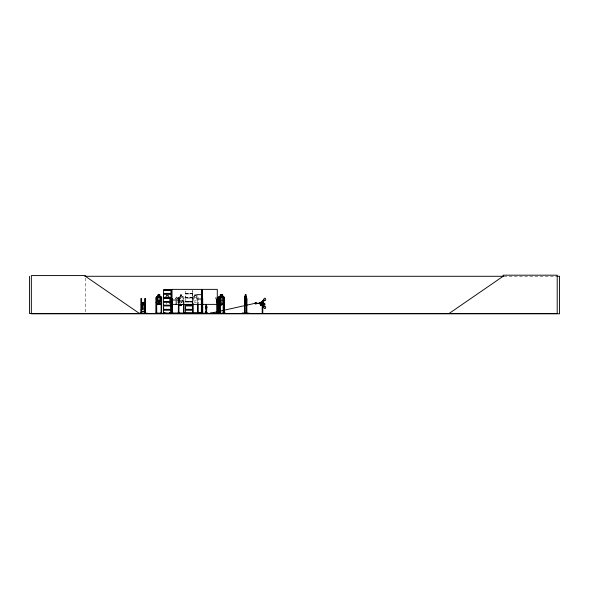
<?xml version="1.0" encoding="UTF-8"?>
<svg xmlns="http://www.w3.org/2000/svg" width="589" height="589" viewBox="0 0 589 589"><rect width="100%" height="100%" fill="white"/><g stroke="black" fill="none" stroke-linecap="round" stroke-linejoin="round"><path stroke-width="0.44" stroke-dasharray="2.94 2.21" d="M185.351 295.796L185.351 297.541L185.351 290.259M192.404 301.848L185.27 301.782L192.434 301.782M177.422 300.221L178.629 300.552C177.156 298.1 179.424 297.305 179.218 300.574L181.589 301.2L181.257 301.723M185.344 293.381L192.448 293.727L185.351 294.051M185.351 298.218L185.351 297.541L192.448 297.865L185.344 298.218L185.351 303.622M183.334 304.093L183.952 302.312L183.591 303.541M197.529 304.093L198.206 302.319M192.426 293.837L185.292 293.837M192.426 297.975L185.299 297.975M188.311 302.061L189.4 302.061M192.728 297.393L193.28 296.768L194.569 296.768L194.569 294.92L196.299 294.92M216.546 296.908L215.316 298.211L216.546 299.521M179.601 303.342L179.233 301.112L181.265 301.701M176.847 299.956L178.062 298.733L180.499 301.17L179.284 302.393L177.451 300.559M180.33 303.438L181.545 302.216L181.154 300.523L178.717 298.078L177.628 298.299L176.325 296.996M194.569 296.768L193.648 297.386L193.648 300.832L194.569 302.312L196.299 302.312L197.219 300.832L197.219 298.248M504.044 276.285L555.913 276.285M185.299 293.616L192.412 293.602M196.358 294.861L194.51 294.861L194.51 296.709L193.251 296.709L192.662 297.364L192.632 302.901M182.104 294.92L180.381 294.92L180.381 296.768L179.461 297.386L179.461 300.832L180.381 302.312L182.104 302.312L183.032 300.832L183.032 297.386L182.104 296.768L182.17 294.861L180.322 294.861L180.322 296.709L179.063 296.709L177.628 298.211L176.325 296.908L175.014 298.211L176.405 299.521L178.496 297.43L179.373 297.43M195.99 295.229L194.878 295.229L194.878 295.847L195.99 295.847M165.001 296.709L166.319 296.709M169.301 296.709L168.101 296.709L168.101 294.861M182.17 296.709L183.363 296.709L184.011 297.357L183.952 302.901M179.085 296.768L183.334 296.768L183.952 297.386M196.299 297.386L194.569 297.386L194.569 300.832L196.299 300.832M185.299 297.762L192.412 297.739M178.438 298.49L178.953 298.49L178.946 302.901M183.952 298.49L183.444 298.49L183.444 302.901M192.632 298.49L193.14 298.49L193.14 302.901M185.351 301.45L192.36 301.45L185.329 301.693M185.351 302.061L192.36 302.061M177.23 300.729L178.666 301.104L179.262 303.364M177.414 301.826L178.629 303.041M183.753 302.621L182.899 300.876L179.395 297.364L178.474 297.364L178.445 302.901M182.848 300.913L183.68 302.606M192.728 302.312L193.096 303.497L192.662 302.319M178.474 302.319L178.857 303.541M198.14 297.386L198.14 302.901M197.632 300.25L197.632 302.901M192.367 290.053L192.36 293.396L192.36 291.04M192.367 303.519L192.36 298.196L192.36 305.183M178.533 297.393L178.533 302.312M169.949 298.189L169.949 300.662M169.89 298.203L169.89 303.784M169.382 301.134L169.382 303.784M168.042 294.92L168.042 296.768M167.732 295.229L167.732 295.847L166.628 295.847L166.628 295.229M166.26 294.861L166.319 296.768M166.319 301.62L166.319 304.152M85.42 278.096L85.42 312.59M192.36 294.073L192.36 297.541L192.36 294.051M176.325 297.43L175.537 298.211L175.971 298.645L176.759 297.865L176.325 297.43M181.795 295.229L180.69 295.229L180.69 295.847L181.795 295.847L181.795 295.229M182.104 297.386L180.381 297.386L180.381 300.832L182.104 300.832L182.104 297.386"/><path stroke-width="0.88" d="M163.587 309.328L163.587 307.605M163.587 297.519L163.587 295.796M192.367 309.328L185.344 309.328L185.351 307.605M259.513 302.886L260.603 302.886L260.61 303.747L259.521 303.747L259.513 302.886L260.632 302.937L260.632 303.88L260.522 302.937M204.751 313.451L199.067 313.186L207.262 313.495M206.503 312.928L206.629 308.106A1.252 0.626 -90 0 0 206.503 306.14L206.459 304.476M206.503 306.14L206.57 306.14A1.252 0.626 -90 0 1 206.695 308.106L206.57 312.928L205.878 312.928M206.15 312.214L205.532 312.398L205.885 312.251M205.944 312.928L205.745 308.106A1.252 0.626 -90 0 1 205.878 306.14L205.951 304.623M206.003 312.435L205.473 312.104L205.458 313.495M255.773 303.144C256.34 305.735 257.275 301.332 255.773 303.144L210.766 313.201M259.572 303.475L256.141 303.364L259.572 303.158M245.966 294.861L245.245 294.861L245.245 296.709L244.597 297.393L244.781 304.152L246.401 304.152L246.57 297.357L245.907 296.709M246.401 304.152L246.57 302.319M163.551 313.473L163.587 310.02M185.749 313.495L185.373 313.186L192.375 313.348M262.79 313.422L262.79 304.351L260.772 305.271L261.244 303.961M241.954 313.488L249.361 313.451M263.82 307.23L260.927 304.064L261.317 303.298L264.454 306.214A1.252 0.883 -90 0 1 265.668 307.053A1.252 0.883 -90 0 1 264.873 308.607A1.252 0.883 -90 0 1 263.931 307.23L261.037 304.064L261.428 303.298M144.968 311.603L145.49 309.814M141.227 309.821L141.669 311.662L145.041 311.662L145.535 309.821M220.264 294.861L222.716 294.861L222.679 296.709L223.754 296.709L224.321 297.357L224.24 302.312L223.702 304.093L219.115 304.093M224.321 302.319L223.739 304.152L219.079 304.152L218.541 302.319L219.101 304.152M244.855 296.768L244.619 313.495M139.306 313.215L147.279 313.215M161.622 302.312L161.003 304.093L156.755 304.093L156.203 302.312L156.711 304.152L161.047 304.152L161.68 302.319M205.06 313.481L220.846 313.495M205.914 304.476L205.944 304.785M219.506 313.451L219.461 297.364L219.977 296.709M163.514 313.407L174.661 313.488L163.587 313.252M156.085 313.422L156.144 297.364L156.733 296.709L158.051 296.709L157.992 294.861L159.833 294.861L159.774 304.152M171.517 313.466L171.59 313.031L202.034 312.95M178.29 313.458L178.445 303.784M192.522 313.451L192.574 312.95M255.803 303.666C254.691 305.08 254.662 301.575 255.795 302.96M245.267 296.768L244.928 300.832L245.267 302.312L245.885 302.312L245.907 294.861M220.006 296.709L219.52 297.393L219.594 313.495M262.127 303.961L264.859 303.961L260.772 305.271L264.859 304.351L264.859 303.961L261.045 305.271L262.127 303.961L262.127 302.628L263.732 302.628L263.732 303.961M218.519 297.364L220.323 296.768L220.345 294.92L222.657 294.92L222.627 296.768L223.43 297.386L223.43 300.832L222.627 302.312L221.125 302.312L220.323 300.832L220.323 297.386L221.125 296.768L221.103 294.861L221.074 296.709L219.093 296.709L217.761 298.211M219.115 296.709L218.571 297.364L218.593 313.495M222.259 303.806L220.566 305.61L219.027 304.741M222.303 303.85L220.573 305.691L216.833 302.459M260.971 302.702L261.472 303.46L260.971 302.702L263.931 299.587A1.252 0.883 -90 0 1 264.873 298.203A1.252 0.883 -90 0 1 265.668 299.757A1.252 0.883 -90 0 1 264.446 300.596L264.336 300.596M261.082 302.702L263.96 299.749M261.361 303.46L264.351 300.508M181.876 304.41L180.676 305.61L179.019 304.741M181.913 304.461L180.683 305.691L178.982 304.793M261.317 303.298L264.343 306.214M449.068 313.495L503.139 276.285L503.139 275.188L557.201 275.188L557.201 313.495L29.45 313.495L29.45 276.285M158.051 296.768L157.13 297.386L157.13 300.832L158.051 302.312L159.774 302.312L160.694 300.832L160.694 297.386L159.774 296.768M261.045 305.271L263.121 303.961L263.121 302.628M217.415 313.458L217.459 298.49L217.032 298.49L217.039 313.495L217.002 312.95L217.503 312.95M260.603 302.886L260.61 303.747M259.521 303.747L259.624 302.886M84.728 276.285L503.418 276.285M556.789 276.285L559.55 276.285L559.55 313.812L31.35 313.812L31.35 275.578L85.42 275.578L85.42 276.285L139.483 313.495M163.573 289.913L170.611 289.913M170.611 290.053L163.573 290.046L163.587 293.381M163.587 290.259L170.596 290.259M163.58 293.381L170.604 293.381M163.536 293.616L170.655 293.616M163.536 293.83L170.655 293.83M170.604 294.073L163.58 294.073L163.58 297.519L170.604 297.519M201.85 294.655L196.844 294.655L196.844 299.028L201.85 299.028M159.774 294.92L158.051 294.92L158.051 304.152M245.267 294.92L245.944 294.92M159.774 296.709L161.033 296.709L161.68 297.357L161.614 313.495M156.755 296.768L161.003 296.768M219.115 296.768L223.732 296.768M244.796 296.768L246.386 296.768M224.291 297.357L224.321 313.495M246.57 297.357L246.607 313.495M158.051 297.386L159.774 297.386M219.373 297.43L218.548 297.43L217.739 298.299L218.769 298.078L219.903 299.3M163.536 297.762L170.655 297.762M163.536 297.975L170.655 297.975M170.604 298.218L163.58 298.218L163.58 301.539M156.159 298.49L156.674 298.49L156.733 313.495M161.673 298.49L161.165 298.49L161.106 313.495M170.95 298.49L171.149 313.495M171.738 298.49L172.371 298.49L172.422 313.495M202.277 298.49L202.697 298.49L202.726 313.495M218.534 298.49L219.079 298.49L219.064 313.495M219.469 298.49L220.006 298.49L220.058 313.495L219.911 298.49M224.365 298.49L223.827 298.49L223.872 313.495M244.619 298.49L244.825 313.495M158.051 300.832L159.774 300.832M163.587 301.45L170.611 301.686M170.611 301.863L163.573 301.848L163.587 305.183M163.587 302.061L170.596 302.061M219.461 302.319L219.992 304.152M244.575 302.319L244.84 304.152M261.067 302.812L260.544 303.107M260.191 303.416L260.632 303.416M260.544 303.71L260.927 304.064M244.796 304.093L246.386 304.093M264.859 304.351L262.157 304.351L262.238 313.422M171.855 304.38L201.88 304.38M202.277 304.38L217.289 304.38M145.498 304.866L144.99 304.211M163.58 305.183L170.604 305.183M185.344 305.183L192.367 305.183M163.536 305.426L170.655 305.426M185.299 305.426L192.419 305.426M163.536 305.639L170.655 305.639M185.299 305.639L192.419 305.639M170.604 305.875L163.58 305.875L163.58 309.328L170.604 309.328M192.367 305.875L185.344 305.875L185.344 309.328M205.878 306.14L205.944 306.14A1.252 0.626 -90 0 0 205.811 308.106L205.811 308.106M163.536 309.564L170.655 309.564M185.299 309.564L192.419 309.564M163.536 309.777L170.655 309.777M185.299 309.777L192.419 309.777M163.58 310.02L170.604 310.02M192.367 310.02L185.344 310.02L185.344 313.348M141.669 311.603L145.012 311.603M205.539 312.361L206.165 312.384M205.141 312.678L206.975 312.678L206.975 313.333M141.654 312.95L141.036 312.95L141.043 313.495L141.088 298.49L141.61 298.49L141.654 313.495M144.923 312.95L145.542 312.95M156.1 312.95L156.733 312.95M161.106 312.95L161.732 312.95L161.717 313.495M202.226 312.95L202.741 312.95M219.417 312.95L220.058 312.95M244.582 312.95L245.009 313.495L244.987 303.784M246.379 312.95L246.828 312.95M156.726 313.105L161.106 313.105M164.942 313.105L176.737 313.495M184.077 313.451L178.357 313.422M193.199 313.105L197.573 313.105M207.424 313.186L209.198 313.495M210.383 313.098L211.186 313.098M225.867 313.186L212.666 313.495M249.346 313.186L242.057 313.193L249.346 313.495M185.351 313.252L192.36 313.252M199.067 313.215L204.869 313.495M206.901 313.201L205.274 313.495L205.215 312.678M220.809 313.215L209.868 313.333M225.793 313.451L222.723 313.495L225.815 313.458M258.151 313.495L266.773 313.495M220.264 303.438L218.688 303.041L216.995 301.215M217.363 300.729L218.696 301.104C218.747 304.83 220.588 303.556 219.218 301.112M216.98 300.059L218.659 300.552C217.378 298.211 219.182 296.996 219.204 300.574M202.233 313.488L202.277 289.368L217.289 289.368L217.312 313.495L217.201 298.49M198.25 313.451L198.14 303.784M219.874 313.451L219.844 312.95M223.091 296.709L223.724 297.357M223.069 296.768L223.665 297.386M219.859 300.559L218.166 298.733L217.032 299.956L219.292 302.393M246.393 296.709L246.607 297.386M219.55 302.312L220.028 304.093M141.279 309.814L141.706 311.603M262.731 302.628L262.731 303.961M246.82 313.495L246.791 298.49L246.401 313.495M246.533 312.95L246.585 313.495M245.296 294.861L245.318 296.768M244.729 312.95L244.759 313.495M228.819 313.495L226.257 313.495M224.416 313.495L224.416 312.95L223.135 312.95L223.135 313.495L223.194 303.784M224.188 312.95L224.203 313.495M223.923 298.49L224.004 313.495M223.732 303.784L223.776 313.495M223.599 312.95L223.584 313.495M223.327 312.95L223.341 313.495M221.398 295.229L221.398 295.847L222.362 295.847L222.362 295.229L220.603 295.229L220.603 295.847M220.286 294.861L220.323 296.768M219.631 312.95L219.638 313.495M219.137 313.495L219.137 312.95L218.482 312.95L218.482 313.495M218.931 312.95L218.946 313.495M218.622 297.393L218.622 302.312M218.681 312.95L218.674 313.495M210.111 313.495L209.736 313.495M206.901 312.678L206.872 313.495M206.113 312.678L206.113 313.201M206.084 312.678L206.069 313.495M205.833 312.104L205.76 313.201M205.546 312.104L205.546 313.201M202.557 312.95L202.557 313.495M202.528 298.49L202.447 313.495M202.417 312.95L202.417 313.495M201.784 289.368L201.777 313.495M201.615 313.031L201.615 313.495M201.372 313.495L201.372 298.49L201.983 298.49L202.034 313.458L201.88 289.368L171.855 289.368L171.782 313.495L171.745 289.368M201.313 312.95L201.313 313.495M200.518 313.031L200.518 313.495M198.081 312.95L198.081 313.495M197.69 312.95L197.69 313.495M197.632 303.784L197.573 313.495M193.14 303.784L193.199 313.495M193.082 312.95L193.082 313.495M192.632 303.784L192.632 313.495M184.975 313.495L184.438 313.495M183.952 303.784L183.908 313.495L183.893 312.95M183.532 313.186L183.444 303.784M183.385 312.95L183.385 313.495M179.012 312.95L179.041 313.495M178.953 303.784L178.946 313.495M178.496 312.95L178.496 313.495M177.407 313.495L177.134 313.495M176.192 304.373L176.192 299.992L172.282 299.992L172.282 304.373M172.68 313.031L172.68 313.495M172.305 312.95L172.305 313.495M171.995 312.95L171.995 313.495M171.936 298.49L171.936 313.495M170.957 289.368L170.95 313.495M169.949 312.95L169.927 313.495L169.831 312.95M169.441 312.95L169.441 313.495M169.382 312.95L169.323 313.495M164.883 312.95L164.942 313.495M164.824 312.95L164.824 313.495M164.434 312.95L164.434 313.495M164.316 312.95L164.338 313.495M161.224 312.95L161.224 313.495M156.615 312.95L156.608 313.495M156.203 297.393L156.225 313.495M145.373 298.49L145.468 313.495L145.498 298.49L144.975 298.49L144.931 313.495M145.306 312.95L145.292 313.495M145.166 312.95L145.181 313.495M145.1 298.49L145.056 313.495M141.485 298.49L141.529 313.495M141.404 312.95L141.419 313.495M141.213 298.49L141.279 313.495M260.323 303.129A1.097 0.773 -90 0 1 261.516 302.503A1.097 0.773 -90 0 1 261.523 304.299A1.097 0.773 -90 0 1 260.331 303.696M144.769 308.334L144.055 309.814L142.715 309.814L141.993 308.334L141.993 304.888L142.715 304.277L142.671 302.429L144.055 302.429L144.01 304.277L144.769 304.888L144.769 308.334M141.684 304.211L141.191 304.874L141.706 304.277M159.464 295.229L158.36 295.229L158.36 295.847L159.464 295.847L159.464 295.229M245.775 295.229L245.377 295.847L245.775 295.229M222.627 297.386L221.125 297.386L221.125 300.832L222.627 300.832L222.627 297.386M245.885 297.386L245.267 297.386L245.267 300.832L245.885 300.832L245.885 297.386M144.099 302.363L142.626 302.363L142.626 304.211L141.647 304.211L145.012 304.277L144.062 304.211L144.099 302.363M143.812 302.731L142.95 302.731L142.95 303.35L143.812 303.35L143.812 302.731M144.055 304.888L142.715 304.888L142.715 308.334L144.055 308.334L144.055 304.888M261.347 304.174A1.097 0.773 -90 0 0 260.993 302.348A1.097 0.773 -90 0 0 260.051 303.696A1.097 0.773 -90 0 0 261.347 304.174"/></g></svg>
